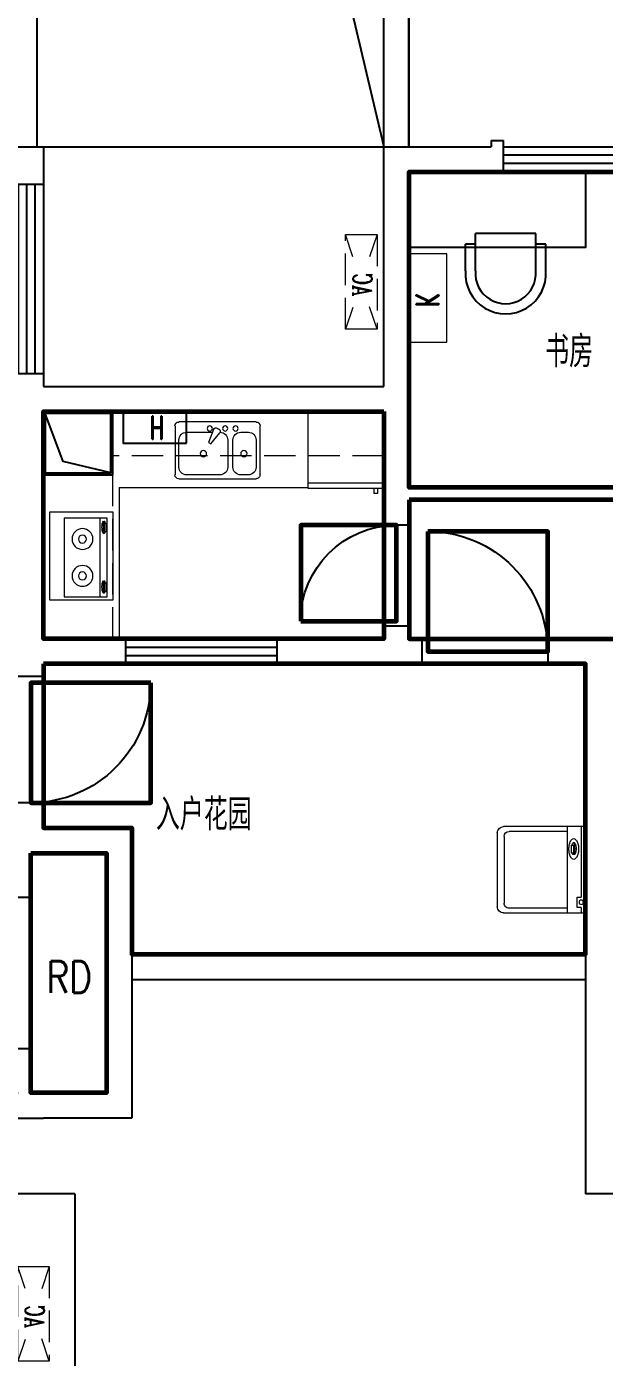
# Model space of a CAD drawing. Extents: x -503269 to -469069, y -592911 to -562261.
# Drawn here: x -481203 to -476619, y -583358 to -572809 of the extents above; entities that cross this region are included whole.
import ezdxf
from ezdxf.enums import TextEntityAlignment as Align

# ---------------------------------------------------------------- set-up
doc = ezdxf.new("R2010")
doc.units = 0
doc.header["$LTSCALE"] = 1000
doc.header["$MEASUREMENT"] = 0
doc.linetypes.add('DASH', pattern=[0.35, 0.25, -0.1])
doc.layers.get('0').update_dxf_attribs({"linetype": 'CONTINUOUS'})
for name, color, linetype, lineweight in [('AC', 11, 'CONTINUOUS', 9), ('axis3', 134, 'CONTINUOUS', 13), ('FUR1', 223, 'CONTINUOUS', 0), ('GT_厨房', 4, 'CONTINUOUS', 60), ('GT_电机房', 210, 'CONTINUOUS', 60), ('GT_花园', 74, 'CONTINUOUS', 60), ('GT_过道', 30, 'CONTINUOUS', 60), ('GT_门', 245, 'CONTINUOUS', 60), ('PS', 30, 'CONTINUOUS', 9), ('房间名称', 7, 'CONTINUOUS', 9), ('核心筒文字', 120, 'CONTINUOUS', 13)]:
    doc.layers.add(name, color=color, linetype=linetype, lineweight=lineweight)
for name, color, linetype in [('F', 8, 'CONTINUOUS'), ('STAIR', 3, 'CONTINUOUS'), ('WALL', 2, 'CONTINUOUS'), ('WINDOW', 3, 'CONTINUOUS'), ('WINDOW_TEXT', 7, 'CONTINUOUS'), ('栏杆', 140, 'CONTINUOUS'), ('烟道', 193, 'CONTINUOUS'), ('热水器', 193, 'CONTINUOUS')]:
    doc.layers.add(name, color=color, linetype=linetype)
doc.layers.add('GT_书房', color=205, linetype='CONTINUOUS', lineweight=60, true_color=0x8059a6)
doc.styles.add('_HZTXT1', font='romand.shx', dxfattribs={"width": 0.7, "bigfont": 'hztxt.shx'})
doc.styles.add('_ROMANC', font='ROMANC', dxfattribs={"width": 0.6})
doc.styles.add('DIM_FONT', font='ROMAND.shx', dxfattribs={"width": 0.7})
doc.styles.add('SIMPLEX', font='SIMPLEX.SHX')
doc.styles.get("Standard").update_dxf_attribs({"font": 'GBENOR', "bigfont": 'GBCBIG'})
doc.styles.add('ZBHZ', font='simplex.shx', dxfattribs={"width": 0.7, "bigfont": 'zbhz.shx'})

# ---------------------------------------------------------------- blocks, each defined once
blk = doc.blocks.new('M_C3')
for p, q in [((-319, 296), (-319, 84)), ((-239, 296), (-239, 0)), ((239, 296), (239, 0)), ((319, 296), (319, 84)), ((-319, 84), (-239, 84)), ((-239, 0), (239, 0)), ((239, 84), (319, 84))]:
    blk.add_line(p, q)
for radius, start, end in [(320, 356.4494, 183.5506), (240, 355.2636, 184.7364)]:
    blk.add_arc((0, 316), radius, start, end)
at = {"width": 0.8, "flags": 9}
for tag in ['YSIZE', 'XSIZE', 'XSIZE', 'YSIZE']:
    blk.add_attdef(tag, (0, 0), '', height=0.5, dxfattribs=at)
blk = doc.blocks.new('_WBLK')
for p, q in [((-0.5, 0.5), (0.5, 0.5)), ((0.5, 0.1667), (-0.5, 0.1667)), ((0.5, -0.1667), (-0.5, -0.1667)), ((-0.5, -0.5), (0.5, -0.5))]:
    blk.add_line(p, q)
at = {"layer": 'WINDOW_TEXT', "style": 'SIMPLEX', "flags": 9}
blk.add_attdef('A', text='', height=1, dxfattribs=at).set_placement((0, 1.5), align=Align.MIDDLE)
blk = doc.blocks.new('_DBLK')
blk.add_line((-0.45, 0), (-0.45, -0.95))
blk.add_arc((-0.45, 0), 0.95, 270, 0)
at = {"layer": 'WINDOW_TEXT', "style": 'SIMPLEX', "flags": 9}
blk.add_attdef('A', text='', height=1, dxfattribs=at).set_placement((0, 1.5), align=Align.MIDDLE)
blk = doc.blocks.new('K')
at = {"layer": 'AC'}
blk.add_lwpolyline([(0, 0), (700, 0), (700, -300), (0, -300)], close=True, dxfattribs=at)
at = {"layer": 'AC', "style": '_HZTXT1', "width": 0.7}
blk.add_text('K', height=180, rotation=360, dxfattribs=at).set_placement((278, -244))
blk = doc.blocks.new('A$C508A78C2')
at = {"layer": 'AC', "xscale": -1, "rotation": 270}
blk.add_blockref('K', (300, 0), dxfattribs=at)
blk = doc.blocks.new('f')
at = {"layer": '热水器'}
blk.add_lwpolyline([(497435, 492394), (497435, 492144), (496935, 492144), (496935, 492394)], close=True, dxfattribs=at)
at = {"layer": '热水器', "style": '_HZTXT1', "oblique": -180, "text_generation_flag": 4, "width": 0.7}
blk.add_text('H', height=180, rotation=180, dxfattribs=at).set_placement((497262, 492182))
blk = doc.blocks.new('A$C3C1C112D')
for p, q in [((690, 706), (0, 706)), ((0, 50), (0, 706)), ((43, 670), (0, 670)), ((43, 671), (43, 640)), ((43, 640), (126, 640)), ((126, 640), (126, 671)), ((690, 670), (126, 670)), ((690, 706), (690, 50)), ((0, 561), (690, 561)), ((38, 562), (38, 95)), ((468, 619), (468, 607)), ((478, 610), (478, 593)), ((543, 610), (478, 610)), ((478, 593), (543, 593)), ((543, 593), (543, 610)), ((560, 618), (560, 607)), ((652, 562), (652, 95)), ((640, 0), (50, 0)), ((612, 55), (78, 55))]:
    blk.add_line(p, q)
blk.add_lwpolyline([(428, 611, 0.185158), (433, 599, 0.102042), (453, 584, 0.060862), (478, 576, 0.047173), (511, 573, 0.047173), (545, 576, 0.060862), (570, 584, 0.102042), (590, 599, 0.185158), (595, 611, 0.185158), (590, 624, 0.102042), (570, 638, 0.060862), (545, 647, 0.047173), (511, 650, 0.047173), (478, 647, 0.060862), (453, 638, 0.102042), (433, 624, 0.185158)], format="xyb", close=True)
for points in [[(560, 618, 0.259034), (558, 621, 0.076276), (546, 626, 0.036515), (533, 629, 0.026615), (514, 630, 0.026615), (495, 629, 0.036515), (482, 626, 0.076276), (470, 621, 0.259034), (468, 618, 0.078462), (468, 617, 0.056762)], [(560, 607, 0.259034), (558, 611, 0.076276), (546, 616, 0.036515), (533, 618, 0.026615), (514, 619, 0.026615), (495, 618, 0.036515), (482, 616, 0.076276), (470, 611, 0.259034), (468, 607, 0.259034), (470, 604, 0.056762), (478, 600, 0.036515)], [(543, 598, 0.008736), (546, 599, 0.076276), (558, 604, 0.259034), (560, 607, 0.259034)]]:
    blk.add_lwpolyline(points, format="xyb")
blk.add_circle((86, 671), 17.5)
for centre, radius, start, end in [((50, 50), 50, 180.0011, 270.0011), ((78, 95), 40, 180.0011, 270.0011), ((612, 95), 40, 270.0011, 0.0011), ((640, 50), 50, 270.0011, 0.0011)]:
    blk.add_arc(centre, radius, start, end)
at = {"oblique": 0, "width": 0.8, "flags": 9}
for tag in ['XSIZE', 'YSIZE']:
    blk.add_attdef(tag, (345, 706), '', height=0.5, rotation=0.0011, dxfattribs=at)
blk = doc.blocks.new('_C10HGB')
at = {"linetype": 'DASH'}
for p, q in [((0, 250), (177, 191)), ((750, 250), (573, 191)), ((172, 57), (0, 0)), ((575, 58), (750, 0))]:
    blk.add_line(p, q, dxfattribs=at)
blk.add_lwpolyline([(750, 0), (750, 250), (0, 250), (0, 0), (750, 0)], dxfattribs=at)
at = {"style": '_ROMANC', "width": 0.7}
blk.add_text('AC', height=148.6, rotation=360, dxfattribs=at).set_placement((261, 60))
at = {"style": 'DIM_FONT', "width": 0.8, "flags": 9}
for tag in ['XSIZE', 'YSIZE']:
    blk.add_attdef(tag, (0, 0), '', height=0.5, dxfattribs=at)
blk = doc.blocks.new('HFFG')
at = {"layer": 'STAIR'}
blk.add_line((367341, 318622), (370041, 318622), dxfattribs=at)
at = {"layer": 'AC', "xscale": -1, "rotation": 270}
blk.add_blockref('_C10HGB', (369737, 317175), dxfattribs=at)
blk = doc.blocks.new('A$C65CE207E')
for p, q in [((500, 700), (0, 700)), ((0, 700), (0, 0)), ((44, 649), (387, 649)), ((44, 27), (44, 649)), ((100, 27), (100, 649)), ((387, 649), (387, 27)), ((500, 0), (500, 700)), ((52, 607), (68, 607)), ((52, 543), (52, 607)), ((68, 543), (52, 543)), ((77, 624), (66, 624)), ((78, 532), (66, 532)), ((68, 607), (68, 543)), ((52, 70), (52, 134)), ((52, 134), (68, 134)), ((77, 151), (66, 151)), ((68, 134), (68, 70)), ((387, 27), (44, 27)), ((68, 70), (52, 70)), ((78, 59), (66, 59)), ((0, 0), (500, 0))]:
    blk.add_line(p, q)
for points in [[(57, 607, -0.008736), (58, 610, -0.076276), (63, 622, -0.259034), (66, 624, -0.259034)], [(66, 624, -0.259034), (70, 622, -0.076276), (75, 610, -0.036515), (77, 597, -0.026615), (78, 578, -0.026615), (77, 559, -0.036515), (75, 546, -0.076276), (70, 534, -0.259034), (66, 532, -0.259034), (63, 534, -0.056762), (59, 543, -0.036515)], [(77, 624, -0.259034), (80, 622, -0.076276), (85, 610, -0.036515), (88, 597, -0.026615), (89, 578, -0.026615), (88, 559, -0.036515), (85, 546, -0.076276), (80, 534, -0.259034), (77, 532, -0.078462), (76, 532, -0.056762)], [(57, 134, -0.008736), (58, 137, -0.076276), (63, 149, -0.259034), (66, 151, -0.259034)], [(66, 151, -0.259034), (70, 149, -0.076276), (75, 137, -0.036515), (77, 124, -0.026615), (78, 105, -0.026615), (77, 86, -0.036515), (75, 73, -0.076276), (70, 61, -0.259034), (66, 59, -0.259034), (63, 61, -0.056762), (59, 70, -0.036515)], [(77, 151, -0.259034), (80, 149, -0.076276), (85, 137, -0.036515), (88, 124, -0.026615), (89, 105, -0.026615), (88, 86, -0.036515), (85, 73, -0.076276), (80, 61, -0.259034), (77, 59, -0.078462), (76, 59, -0.056762)]]:
    blk.add_lwpolyline(points, format="xyb")
for centre, radius in [((241, 484), 82.5), ((241, 484), 31.6), ((241, 192), 82.5), ((241, 192), 31.6)]:
    blk.add_circle(centre, radius)
at = {"oblique": -180, "text_generation_flag": 4, "width": 0.8, "flags": 9}
for tag in ['YSIZE', 'XSIZE']:
    blk.add_attdef(tag, (500, 350), '', height=0.5, rotation=90, dxfattribs=at)
blk = doc.blocks.new('REF1')
for p, q in [((-300, -566), (300, -566)), ((-250, -610), (-250, -650)), ((-220, -610), (-220, -650)), ((-250, -650), (-220, -650))]:
    blk.add_line(p, q)
blk.add_lwpolyline([(-300, -610), (300, -610), (300, 0), (-300, 0)], close=True)
blk = doc.blocks.new('M_E29JIV')
at = {"color": 0, "linetype": 'ByBlock'}
for p, q in [((31, 337), (419, 337)), ((0, -307), (0, 307)), ((82, 245), (82, 40)), ((358, 307), (143, 307)), ((419, -20), (419, 245)), ((450, 307), (450, -307)), ((48, 2), (57, -12)), ((59, 31), (163, 70)), ((173, 53), (87, -18)), ((163, 70), (173, 53)), ((143, -82), (358, -82)), ((82, -184), (82, -245)), ((358, -123), (143, -123)), ((419, -245), (419, -184)), ((143, -307), (358, -307)), ((419, -338), (31, -338))]:
    blk.add_line(p, q, dxfattribs=at)
for centre, radius in [((251, 112), 25.6), ((51, 61), 20.5), ((51, -61), 20.5), ((51, -143), 20.5), ((251, -210), 25.6)]:
    blk.add_circle(centre, radius, dxfattribs=at)
for centre, radius, start, end in [((31, 307), 30.7, 90, 180), ((419, 307), 30.7, 0, 90), ((143, 245), 61.4, 90, 180), ((358, 245), 61.4, 0, 90), ((66, 12), 20.5, 110.5377, 210), ((74, -2), 20.5, 210, 309.4623), ((143, -20), 61.4, 180, 270), ((358, -20), 61.4, 270, 0), ((143, -184), 61.4, 90, 180), ((358, -184), 61.4, 0, 90), ((31, -307), 30.7, 180, 270), ((143, -245), 61.4, 180, 270), ((358, -245), 61.4, 270, 0), ((419, -307), 30.7, 270, 0)]:
    blk.add_arc(centre, radius, start, end, dxfattribs=at)
at = {"style": 'DIM_FONT', "width": 0.8, "flags": 9}
for tag in ['XSIZE', 'YSIZE']:
    blk.add_attdef(tag, (0, 0), '', height=0.5, dxfattribs=at)
blk = doc.blocks.new('ht')
at = {"layer": '烟道'}
for points in [[(452112, 309628), (452112, 309078), (451612, 309078), (451612, 309628)], [(452097, 309613), (452097, 309093), (451627, 309093), (451627, 309613)]]:
    blk.add_lwpolyline(points, close=True, dxfattribs=at)
blk.add_lwpolyline([(452097, 309093), (452008, 309471), (451627, 309613)], dxfattribs=at)
blk = doc.blocks.new('hdgfdfs')
at = {"layer": 'F', "linetype": 'Continuous'}
blk.add_lwpolyline([(529573, 472673), (529573, 473273), (530973, 473273), (530973, 472673)], close=True, dxfattribs=at)
blk.add_lwpolyline([(529573, 472673), (529573, 473273), (530973, 473273), (530973, 472673)], close=True, dxfattribs=at)
at = {"layer": 'FUR1', "linetype": 'DASH'}
for p, q in [((529373, 471023), (527223, 471023)), ((527223, 469573), (527223, 470873))]:
    blk.add_line(p, q, dxfattribs=at)
at = {"layer": 'FUR1'}
for q in [(528773, 470773), (527273, 469573)]:
    blk.add_line((527273, 470773), q, dxfattribs=at)
at = {"layer": 'STAIR'}
for p, q in [((526673, 473473), (529373, 473473)), ((527373, 467073), (530973, 467073)), ((527373, 466873), (530973, 466873))]:
    blk.add_line(p, q, dxfattribs=at)
at = {"layer": 'WALL'}
for p, q in [((530223, 473523), (530223, 473473)), ((530223, 473523), (530323, 473523)), ((530323, 473273), (530323, 473523)), ((526673, 473473), (526673, 473173)), ((529373, 473473), (530223, 473473)), ((529373, 471573), (529373, 473473)), ((529573, 473273), (530323, 473273)), ((529573, 470773), (529573, 473273)), ((526673, 473173), (526473, 473173)), ((526673, 471673), (526473, 471673)), ((526673, 471673), (526673, 471573)), ((526673, 471573), (529373, 471573)), ((526673, 471373), (529373, 471373)), ((526673, 471373), (526673, 469573)), ((529373, 470473), (529373, 471373)), ((532173, 470773), (529573, 470773)), ((532273, 470673), (529573, 470673)), ((529573, 470473), (529573, 470673)), ((529573, 470473), (529373, 470473)), ((529373, 469573), (529373, 469673)), ((529573, 469673), (529373, 469673)), ((529573, 469573), (529573, 469673)), ((526673, 469573), (527323, 469573)), ((527323, 469573), (527323, 469373)), ((528523, 469573), (528523, 469373)), ((528523, 469573), (529373, 469573)), ((529573, 469573), (529673, 469573)), ((529673, 469573), (529673, 469373)), ((530673, 469573), (530673, 469373)), ((530673, 469573), (531173, 469573)), ((526673, 469373), (527323, 469373)), ((526673, 469373), (526673, 469273)), ((528523, 469373), (529673, 469373)), ((530673, 469373), (530973, 469373)), ((530973, 469373), (530973, 466373)), ((526673, 469273), (526473, 469273)), ((526673, 468273), (526473, 468273)), ((526673, 468273), (526673, 468073)), ((527373, 468073), (526673, 468073)), ((527373, 468073), (527373, 465773)), ((527173, 467873), (526573, 467873)), ((526573, 467873), (526573, 467523)), ((527173, 467873), (527173, 465973)), ((526573, 467523), (526473, 467523)), ((526573, 466323), (526473, 466323)), ((526573, 466323), (526473, 466323)), ((526573, 466323), (526573, 465973)), ((527173, 465973), (526573, 465973)), ((527373, 465773), (526673, 465773))]:
    blk.add_line(p, q, dxfattribs=at)
at = {"layer": 'AC'}
blk.add_blockref('A$C508A78C2', (529573, 471923), dxfattribs=at)
at = {"layer": 'F', "rotation": 180}
blk.add_blockref('M_C3', (530339, 472784), dxfattribs=at)
at = {"layer": 'FUR1', "extrusion": (0, 0, -1), "zscale": -1}
for name, p, rotation in [('ht', (-836300, 922985), 270), ('REF1', (-529073, 471373), 359.999999936634), ('M_E29JIV', (-528053, 471291), 270.0000000466907)]:
    blk.add_blockref(name, p, dxfattribs=dict(at, rotation=rotation))
blk.add_blockref('A$C65CE207E', (-527223, 469879), dxfattribs=at)
at = {"layer": 'FUR1', "xscale": -0.9916666666977108, "yscale": 0.9916666666395026, "zscale": 0.9916666666666667, "rotation": 269.9999995695259}
blk.add_blockref('A$C3C1C112D', (530273, 467399), dxfattribs=at)
at = {"layer": 'WINDOW', "xscale": 1500, "yscale": 200, "zscale": 1500}
blk.add_blockref('_WBLK', (531073, 473373), dxfattribs=at)
at = {"layer": 'WINDOW'}
for name, p, xscale, yscale, zscale, rotation in [('_WBLK', (526573, 472423), -1500, 200, 1500, 90), ('_DBLK', (529473, 470073), -800, 800, 800, 270), ('_DBLK', (530173, 469473), -1000, 1000, 1000, 180), ('_WBLK', (527923, 469473), 1200, 200, 1200, 180), ('_DBLK', (526573, 468773), -1000, 1000, 1000, 90)]:
    blk.add_blockref(name, p, dxfattribs=dict(at, xscale=xscale, yscale=yscale, zscale=zscale, rotation=rotation))
at = {"layer": '房间名称'}
blk.add_blockref('HFFG', (159332, 154851), dxfattribs=at)
at = {"layer": '热水器', "xscale": -1, "rotation": 180}
blk.add_blockref('f', (30371, 963518), dxfattribs=at)
blk = doc.blocks.new('jgdgsdgsdgsd')
at = {"layer": 'STAIR'}
for p, q in [((644053, 464640), (644053, 467340)), ((646803, 464640), (646803, 467340)), ((647003, 464640), (647003, 467340)), ((644103, 464640), (646803, 464640))]:
    blk.add_line(p, q, dxfattribs=at)
at = {"layer": 'WALL'}
for p, q in [((643403, 464640), (644103, 464640)), ((644103, 464640), (644103, 464340)), ((644103, 464340), (643903, 464340))]:
    blk.add_line(p, q, dxfattribs=at)
at = {"layer": 'WINDOW'}
blk.add_lwpolyline([(644103, 467340), (646266, 466912), (646803, 464640)], dxfattribs=at)
blk = doc.blocks.new('KT1')
at = {"layer": 'AC'}
blk.add_lwpolyline([(243659, 39366), (244009, 39366), (244009, 39966), (243659, 39966)], close=True, dxfattribs=at)
at = {"layer": 'AC', "style": '_HZTXT1', "width": 0.7}
blk.add_text('K', height=180, rotation=270, dxfattribs=at).set_placement((243748, 39714))
blk = doc.blocks.new('A$C69646BA1')
at = {"layer": 'FUR1'}
for p, q in [((420, 105), (138, 106)), ((138, 106), (420, 105)), ((65, 37), (7, 92)), ((38, 1), (9, 80)), ((519, 0), (38, 1)), ((41, 1), (518, 0)), ((99, 23), (459, 23)), ((495, 37), (552, 95)), ((548, 78), (519, 0))]:
    blk.add_line(p, q, dxfattribs=at)
for centre, radius in [((281, 173), 31.6), ((281, 173), 23), ((179, 66), 16.3), ((379, 65), 16.3)]:
    blk.add_circle(centre, radius, dxfattribs=at)
for centre, radius, start, end in [((307, 153), 307, 115.0915, 193.7817), ((279, 203), 250, 63.3535, 114.1543), ((248, 152), 309, 346.3232, 62.5659), ((279, 178), 244, 10.8497, 168.9284), ((139, 207), 101, 169.873, 269.3444), ((420, 206), 100, 270.0131, 10.3251), ((100, 73), 50, 226.7074, 269.8889), ((460, 72), 49.8, 269.7832, 315.4333)]:
    blk.add_arc(centre, radius, start, end, dxfattribs=at)
blk = doc.blocks.new('A$C466029EA')
for p, q in [((80, 200), (80, 430)), ((420, 200), (420, 430)), ((110, 260), (390, 260)), ((0, 30), (0, 170)), ((30, 200), (470, 200)), ((500, 170), (500, 30)), ((470, 0), (30, 0))]:
    blk.add_line(p, q)
for centre, radius, start, end in [((477, 413), 398, 143.3619, 202.5495), ((250, 590), 110, 33.4509, 146.5491), ((23, 413), 398, 337.4505, 36.6381), ((30, 170), 30, 90, 180), ((470, 170), 30, 0, 90), ((30, 30), 30, 180, 270), ((470, 30), 30, 270, 0)]:
    blk.add_arc(centre, radius, start, end)
at = {"style": 'DIM_FONT', "width": 0.8, "flags": 9}
for tag in ['YSIZE', 'XSIZE']:
    blk.add_attdef(tag, (250, 0), '', height=0.5, dxfattribs=at)
blk = doc.blocks.new('hdgfd')
at = {"layer": 'FUR1'}
for p, q in [((714922, 322637), (714852, 322637)), ((714852, 322627), (714852, 322637)), ((714922, 322627), (714852, 322627)), ((714862, 322487), (714862, 322627)), ((714912, 322617), (714862, 322617)), ((714912, 322487), (714912, 322627)), ((714922, 322627), (714922, 322637))]:
    blk.add_line(p, q, dxfattribs=at)
for radius, start, end in [(50, 120, 60), (45, 123.749, 56.251), (25, 180, 0)]:
    blk.add_arc((714887, 322487), radius, start, end, dxfattribs=at)
blk = doc.blocks.new('A$C64DF1172')
at = {"layer": 'PS', "linetype": 'ByBlock'}
h = blk.add_hatch(dxfattribs=at)
h.set_pattern_fill('ANSI31', color=256, scale=150, angle=180, style=0)
h.set_pattern_definition([(315, (-453209.595, 198025.227), (-13.25825215, -13.25825215), [])])
h.paths.add_polyline_path([(20, 70, 1), (120, 70, 1)])
for p, q in [((70, 140, 0), (70, 0, 0)), ((0, 70, 0), (140, 70, 0))]:
    blk.add_line(p, q, dxfattribs=at)
blk.add_circle((70, 70, 0), 50, dxfattribs=at)
blk = doc.blocks.new('JAFDSF')
at = {"layer": 'FUR1'}
for p, q in [((707041, 322322), (705741, 322322)), ((705741, 321522), (707041, 322322)), ((707041, 321522), (705741, 322322))]:
    blk.add_line(p, q, dxfattribs=at)
at = {"layer": 'WALL'}
for p, q in [((707041, 322322), (707041, 321522)), ((707041, 322322), (707341, 322322)), ((707141, 322222), (707141, 321522)), ((707341, 322222), (707141, 322222)), ((707141, 321522), (707341, 321522))]:
    blk.add_line(p, q, dxfattribs=at)
at = {"layer": 'FUR1', "xscale": -1}
for name, p, rotation in [('A$C69646BA1', (707342, 323850), 89.88893833648052), ('A$C466029EA', (707341, 323072), 90), ('hdgfd', (384404, -392965), 270)]:
    blk.add_blockref(name, p, dxfattribs=dict(at, rotation=rotation))
at = {"layer": 'PS', "xscale": 1.5, "yscale": 1.5, "zscale": 1.5, "rotation": 270}
blk.add_blockref('A$C64DF1172', (707036, 322577, 0), dxfattribs=at)
blk = doc.blocks.new('sdsf')
at = {"layer": '烟道'}
for points in [[(791666, 418028), (792216, 418028), (792216, 418448), (791666, 418448)], [(791681, 418043), (792201, 418043), (792201, 418433), (791681, 418433)]]:
    blk.add_lwpolyline(points, close=True, dxfattribs=at)
blk.add_lwpolyline([(792201, 418043), (791822, 418132), (791681, 418433)], dxfattribs=at)
blk = doc.blocks.new('dgsdf')
at = {"layer": 'FUR1', "linetype": 'DASH'}
for p, q in [((685252, 477108), (686552, 477108)), ((686652, 475258), (686652, 477108))]:
    blk.add_line(p, q, dxfattribs=at)
at = {"layer": 'FUR1'}
for p in [(685252, 477058), (686452, 475258)]:
    blk.add_line(p, (686452, 477058), dxfattribs=at)
at = {"layer": 'STAIR'}
for q in [(689902, 477058), (690502, 474758)]:
    blk.add_line((690502, 477058), q, dxfattribs=at)
at = {"layer": 'WALL'}
for p, q in [((688552, 477858), (685152, 477858)), ((688802, 477858), (688752, 477858)), ((688802, 477858), (688802, 477658)), ((689802, 477858), (690052, 477858)), ((689802, 477858), (689802, 477658)), ((685252, 474658), (685252, 477658)), ((687052, 477658), (685252, 477658)), ((687052, 476858), (687052, 477658)), ((688802, 477658), (687252, 477658)), ((687252, 476858), (687252, 477658)), ((689802, 477658), (690252, 477658)), ((687052, 476858), (687252, 476858)), ((687052, 474658), (687052, 475658)), ((687052, 475658), (687252, 475658)), ((687252, 474758), (687252, 475658)), ((687302, 474758), (687252, 474758)), ((687302, 474758), (687302, 474558)), ((688202, 474758), (688202, 474558)), ((688752, 474758), (688202, 474758)), ((688752, 474558), (688752, 474758)), ((693052, 474758), (689652, 474758)), ((689652, 474558), (689652, 474758)), ((693052, 473658), (693052, 474758)), ((685252, 474658), (685352, 474658)), ((685352, 474558), (685352, 474658)), ((686152, 474658), (687052, 474658)), ((686152, 474558), (686152, 474658)), ((685252, 474558), (685352, 474558)), ((685252, 467958), (685252, 474558)), ((686152, 474558), (687302, 474558)), ((688202, 474558), (688252, 474558)), ((688252, 471758), (688252, 474558)), ((688452, 473858), (688452, 474558)), ((690052, 474558), (689652, 474558)), ((690052, 471858), (690052, 474558)), ((690152, 474558), (692852, 474558)), ((690152, 471858), (690152, 474558)), ((692852, 473558), (692852, 474558)), ((688452, 471958), (688452, 473758)), ((689202, 471958), (688452, 471958)), ((692852, 471958), (694652, 471958)), ((692852, 471958), (692852, 471858)), ((694652, 471958), (694652, 467758)), ((689202, 471858), (689202, 471758)), ((690052, 471858), (690002, 471858)), ((690002, 471858), (690002, 471758)), ((690202, 471858), (690152, 471858)), ((690202, 471858), (690202, 471758)), ((692852, 471858), (691102, 471858)), ((691102, 471858), (691102, 471758)), ((689202, 471758), (688252, 471758)), ((690202, 471758), (690002, 471758)), ((691152, 471758), (691102, 471758)), ((691152, 471658), (691152, 471758)), ((691352, 471658), (691352, 471758)), ((691352, 471758), (694452, 471758)), ((694452, 471758), (694452, 467958)), ((691352, 471658), (691152, 471658)), ((691152, 470658), (691152, 470758)), ((691352, 470758), (691152, 470758)), ((691352, 467958), (691352, 470758)), ((688652, 470658), (688652, 467958)), ((688652, 470658), (689052, 470658)), ((689052, 470658), (689052, 470458)), ((690652, 470658), (690652, 470458)), ((691152, 470658), (690652, 470658)), ((688852, 470458), (688852, 467958)), ((689052, 470458), (688852, 470458)), ((691152, 470458), (690652, 470458)), ((691152, 467958), (691152, 470458)), ((685952, 467958), (685252, 467958)), ((685952, 467958), (685952, 467758)), ((688252, 467958), (688252, 467758)), ((688652, 467958), (688252, 467958)), ((689052, 467958), (688852, 467958)), ((689052, 467958), (689052, 467808)), ((690652, 467958), (690652, 467808)), ((690652, 467958), (691152, 467958)), ((685952, 467758), (685252, 467758)), ((688952, 467758), (688252, 467758)), ((689052, 467808), (688952, 467808)), ((688952, 467758), (688952, 467808)), ((690652, 467808), (690752, 467808)), ((690752, 467758), (690752, 467808)), ((690752, 467758), (690852, 467758))]:
    blk.add_line(p, q, dxfattribs=at)
at = {"layer": 'WINDOW'}
for p, q in [((692852, 473558), (692852, 471958)), ((690652, 470658), (689052, 470658)), ((690652, 470458), (689052, 470458)), ((688252, 467958), (685952, 467958)), ((688252, 467758), (685952, 467758))]:
    blk.add_line(p, q, dxfattribs=at)
for points in [[(689052, 470558), (689852, 470558), (689852, 470608), (689052, 470608)], [(689052, 470558), (689852, 470558), (689852, 470608), (689052, 470608)], [(690652, 470508), (689852, 470508), (689852, 470558), (690652, 470558)], [(685952, 467858), (687152, 467858), (687152, 467908), (685952, 467908)], [(685952, 467858), (687152, 467858), (687152, 467908), (685952, 467908)], [(688252, 467808), (687152, 467808), (687152, 467858), (688252, 467858)]]:
    blk.add_lwpolyline(points, close=True, dxfattribs=at)
at = {"layer": '栏杆'}
for p, q in [((689852, 477658), (689852, 474758)), ((689902, 477658), (689902, 474758)), ((689052, 467908), (690652, 467908)), ((689052, 467808), (690652, 467808))]:
    blk.add_line(p, q, dxfattribs=at)
at = {"layer": 'AC', "xscale": -1}
for name, p, rotation in [('_C10HGB', (690049, 475732), 270), ('A$C508A78C2', (694153, 470623), 180)]:
    blk.add_blockref(name, p, dxfattribs=dict(at, rotation=rotation))
at = {"layer": 'AC'}
for name, p, rotation in [('K', (691502, 474258), 180), ('KT1', (645887, 711967), 270)]:
    blk.add_blockref(name, p, dxfattribs=dict(at, rotation=rotation))
at = {"layer": 'FUR1', "xscale": -1}
blk.add_blockref('ht', (1138664, 168031), dxfattribs=at)
for name, p, rotation in [('A$C65CE207E', (685502, 477108), 270), ('M_E29JIV', (686984, 476268), 359.9999999533093), ('REF1', (687052, 474958), 270.000000063366)]:
    blk.add_blockref(name, p, dxfattribs=dict(at, rotation=rotation))
at = {"layer": 'FUR1', "xscale": -0.9916666666395026, "yscale": 0.9916666666395026, "zscale": 0.9916666666666667, "rotation": 89.99999956952593}
blk.add_blockref('A$C3C1C112D', (688029, 477594), dxfattribs=at)
at = {"layer": 'WINDOW'}
for name, p, xscale, yscale, zscale in [('_DBLK', (689302, 477758), -1000, 1000, 1000), ('_WBLK', (689202, 474658), -900, 200, 900), ('_DBLK', (687752, 474658), -900, 900, 900)]:
    blk.add_blockref(name, p, dxfattribs=dict(at, xscale=xscale, yscale=yscale, zscale=zscale))
for name, p, xscale, yscale, zscale, rotation in [('_WBLK', (687152, 476258), -1200, 200.0000000001164, 1200, 270), ('_DBLK', (685752, 474608), -800, 800, 800, 180), ('_DBLK', (690652, 471808), -900, 900, 900, 180), ('_DBLK', (689602, 471808), 800, 800, 800, 180), ('_DBLK', (691252, 471208), -900, 900, 900, 90)]:
    blk.add_blockref(name, p, dxfattribs=dict(at, xscale=xscale, yscale=yscale, zscale=zscale, rotation=rotation))
at = {"layer": '房间名称', "rotation": 180}
blk.add_blockref('JAFDSF', (1395793, 796080), dxfattribs=at)
at = {"layer": '烟道'}
blk.add_blockref('sdsf', (-101163, 56730), dxfattribs=at)
at = {"layer": '热水器', "xscale": -1, "rotation": 270}
blk.add_blockref('f', (195108, -20077), dxfattribs=at)

msp = doc.modelspace()

# ---------------------------------------------------------------- linework, layer by layer
at = {"layer": 'GT_书房'}
msp.add_lwpolyline([(-475569, -573961), (-475569, -576461), (-478169, -576461), (-478169, -573961), (-475569, -573961)], dxfattribs=at)
at = {"layer": 'GT_厨房'}
msp.add_lwpolyline([(-478369, -575861), (-478369, -577661), (-481069, -577661), (-481069, -575861), (-478369, -575861)], dxfattribs=at)
at = {"layer": 'GT_电机房'}
msp.add_lwpolyline([(-481169, -579361), (-480569, -579361), (-480569, -581261), (-481169, -581261), (-481169, -579361)], dxfattribs=at)
at = {"layer": 'GT_花园'}
msp.add_lwpolyline([(-481069, -577861), (-481069, -579161), (-480369, -579161), (-480369, -580161), (-476769, -580161), (-476769, -577861), (-481069, -577861)], dxfattribs=at)
at = {"layer": 'GT_过道'}
msp.add_lwpolyline([(-478169, -576561), (-478169, -577661), (-473069, -577661), (-473069, -577761), (-471969, -577761), (-471969, -576561), (-478169, -576561)], dxfattribs=at)
at = {"layer": 'GT_门'}
for points in [[(-479029, -577521), (-478269, -577521), (-478269, -576761), (-479029, -576761), (-479029, -577521)], [(-478019, -576811), (-478019, -577761), (-477069, -577761), (-477069, -576811), (-478019, -576811)], [(-480219, -578011), (-481169, -578011), (-481169, -578961), (-480219, -578961), (-480219, -578011)]]:
    msp.add_lwpolyline(points, dxfattribs=at)
at = {"layer": 'STAIR'}
for p, q in [((-478369, -573861), (-478369, -571061)), ((-478169, -573761), (-478169, -571061))]:
    msp.add_line(p, q, dxfattribs=at)
at = {"layer": 'WALL'}
for p in [(-476769, -580861), (-476269, -582061)]:
    msp.add_line(p, (-476769, -582061), dxfattribs=at)

# ---------------------------------------------------------------- block references
for name, p in [('hdgfdfs', (-1007742, -1047234)), ('dgsdf', (-1171322, -1059119))]:
    msp.add_blockref(name, p)
at = {"layer": 'axis3'}
msp.add_blockref('jgdgsdgsdgsd', (-1125173, -1038401), dxfattribs=at)

# ---------------------------------------------------------------- texts
at = {"layer": '房间名称', "style": 'ZBHZ', "width": 0.8}
for s, p in [('书房', (-476899, -575510)), ('入户花园', (-479798, -579179))]:
    msp.add_text(s, height=250, dxfattribs=at).set_placement(p, align=Align.CENTER)
at = {"layer": '核心筒文字', "style": 'ZBHZ', "width": 0.8}
msp.add_text('RD', height=250, dxfattribs=at).set_placement((-480865, -580467), align=Align.CENTER)

doc.saveas('drawing.dxf')
